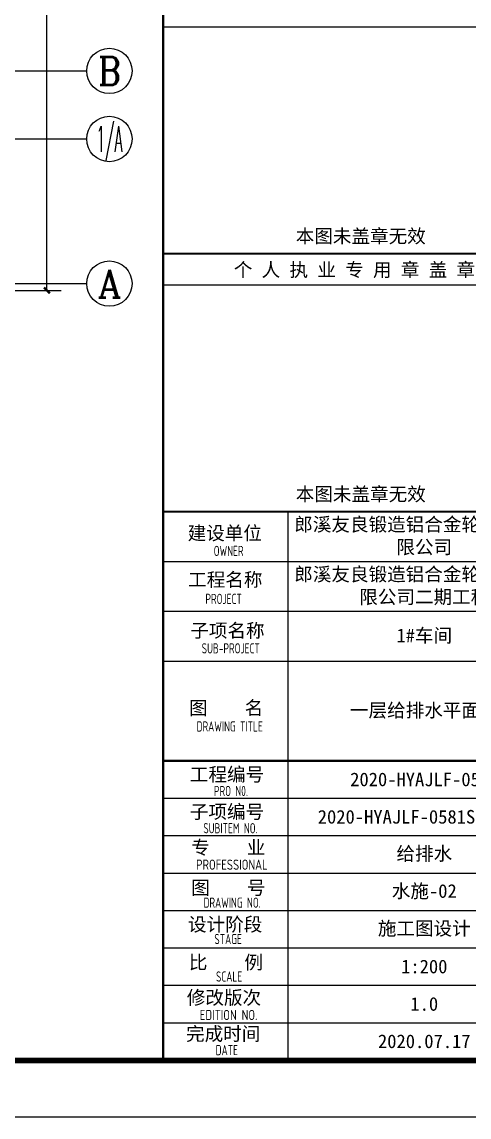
# Model space of a CAD drawing. Extents: x 12811826 to 27008858, y -1172757 to 50528.
# Drawn here: x 13517403 to 13533164, y -319043 to -280413 of the extents above; entities that cross this region are included whole.
import ezdxf
from ezdxf.enums import TextEntityAlignment as Align

# ---------------------------------------------------------------- set-up
doc = ezdxf.new("R2010")
doc.units = 0
doc.header["$LTSCALE"] = 1000
doc.header["$MEASUREMENT"] = 0
for name, color, linetype in [('AXIS', 3, 'Continuous'), ('AXIS_TEXT', 7, 'Continuous'), ('PUB_TITLE', 4, 'Continuous'), ('TK', 4, 'Continuous')]:
    doc.layers.add(name, color=color, linetype=linetype)
doc.styles.add('_TCH_AXIS', font='COMPLEX', dxfattribs={"bigfont": 'GBCBIG'})
doc.styles.add('_TCH_DIM_T3', font='SIMPLEX', dxfattribs={"width": 0.705882, "bigfont": 'GBCBIG'})
doc.styles.add('COMPLEX', font='COMPLEX')
doc.styles.add('TSSD_REIN', font='tssdeng.shx', dxfattribs={"width": 0.7, "bigfont": 'tssdchn.shx'})
doc.styles.add('图签宋体', font='', dxfattribs={"height": 300})
doc.styles.get('图签宋体').set_extended_font_data('NSimSun')
doc.dimstyles.new('_TCH_ARCH&&200', dxfattribs={"dimtxt": 595, "dimasz": 200, "dimexe": 500, "dimexo": 600, "dimgap": 200, "dimtad": 1, "dimdec": 0, "dimzin": 0, "dimdsep": 46, "dimtxsty": '_TCH_DIM_T3', "dimblk": 'ARCHTICK', "dimcen": 0.09, "dimclrt": 7, "dimazin": 2, "dimtfac": 1, "dimtdec": 0, "dimtix": 1, "dimtmove": 2, "dimatfit": 3, "dimfxl": 0, "dimtolj": 1, "dimtzin": 0, "dimarcsym": 0})

# ---------------------------------------------------------------- blocks, each defined once
blk = doc.blocks.new('_AXISO')
blk.add_circle((0, 0), 0.5)
at = {"layer": 'AXIS_TEXT', "style": 'COMPLEX', "width": 1.041667}
blk.add_attdef('A', text='', height=0.56, dxfattribs=at).set_placement((-0.25, -0.28), (0.25, -0.28), align=Align.FIT)
blk = doc.blocks.new('GeYuanFrame_14875563', base_point=(20.09, 4.53))
at = {"layer": 'PUB_TITLE'}
blk.add_lwpolyline([(1013.09, 14.53), (1013.09, 111.33)], dxfattribs=at)
at = {"layer": 'TK'}
for p, q in [((991.09, 102.53), (1061.09, 102.53)), ((991.09, 93.73), (1061.09, 93.73)), ((991.09, 84.93), (1013.09, 84.93)), ((991.09, 84.93), (1061.09, 84.93)), ((991.09, 67.37), (1061.09, 67.37)), ((991.09, 67.33), (1061.09, 67.33)), ((991.09, 60.77), (1061.09, 60.77)), ((991.09, 54.17), (1061.09, 54.17)), ((991.09, 47.57), (1061.09, 47.57)), ((991.09, 40.97), (1061.09, 40.97)), ((991.09, 34.37), (1061.09, 34.37)), ((991.09, 27.77), (1061.09, 27.77)), ((991.09, 21.17), (1061.09, 21.17)), ((991.09, 14.53), (1061.09, 14.53))]:
    blk.add_line(p, q, dxfattribs=at)
blk.add_lwpolyline([(20.09, 4.53), (20.09, 598.53), (1071.09, 598.53), (1071.09, 4.53)], close=True, dxfattribs=at)
at = {"layer": 'TK', "const_width": 1}
blk.add_lwpolyline([(45.09, 588.53), (1061.09, 588.53), (1061.09, 14.53), (45.09, 14.53)], close=True, dxfattribs=at)
at = {"layer": 'TK'}
for points, const_width in [([(991.09, 588.53), (991.09, 14.53)], 0.4), ([(991.09, 156.83), (1061.09, 156.83)], 0.35), ([(991.09, 111.33), (1061.09, 111.33)], 0.35), ([(991.09, 67.37), (1061.09, 67.37)], 0.35)]:
    blk.add_lwpolyline(points, dxfattribs=dict(at, const_width=const_width))
for points in [[(991.09, 196.83), (1061.09, 196.83)], [(991.09, 151.33), (1061.09, 151.33)]]:
    blk.add_lwpolyline(points, dxfattribs=at)
at = {"layer": 'TK', "style": '图签宋体'}
for s, p in [('本图未盖章无效', (1014.43, 158.7)), ('个 人 执 业 专 用 章 盖 章', (1003.52, 152.77)), ('本图未盖章无效', (1014.43, 113.2)), ('建设单位', (995.39, 106.33)), ('工程名称', (995.47, 98.12)), ('子项名称', (995.85, 89.14)), ('图    名', (995.63, 75.5)), ('工程编号', (995.77, 63.77)), ('子项编号', (995.77, 57.19)), ('专    业', (996.01, 50.88)), ('图    号', (996.02, 43.77)), ('设计阶段', (995.45, 37.32)), ('比    例', (995.59, 30.63)), ('修改版次', (995.24, 24.41)), ('完成时间', (995.11, 18.02))]:
    blk.add_text(s, height=2.4, dxfattribs=at).set_placement(p)
at = {"layer": 'TK', "style": 'TSSD_REIN'}
for s, width, p in [('OWNER', 0.7, (999.98, 103.48)), ('PROJECT', 0.7, (998.52, 95.02)), ('SUB-PROJECT', 0.7, (997.86, 86.3)), ('DRAWING TITLE', 0.7, (996.97, 72.53)), ('PRO N0.', 0.7, (1000.01, 61.15)), ('SUBITEM NO.', 0.7, (998.15, 54.58)), ('PROFESSIONAL', 0.8, (996.88, 48.15)), ('DRAWING NO.', 0.7, (998.19, 41.45)), ('STAGE', 0.7, (1000.09, 35.03)), ('SCALE', 0.7, (1000.38, 28.42)), ('EDITION NO.', 0.8, (997.53, 21.64)), ('DATE', 0.7, (1000.33, 15.45))]:
    blk.add_text(s, height=1.8, dxfattribs=dict(at, width=width)).set_placement(p)
at = {"layer": 'TK', "char_height": 2.4, "width": 48, "attachment_point": 5, "style": '图签宋体'}
for s, insert in [('郎溪友良锻造铝合金轮毂股份有限公司', (1037.09, 106.93)), ('郎溪友良锻造铝合金轮毂股份有限公司二期工程', (1037.09, 98.13)), ('1#车间', (1037.09, 89.33)), ('一层给排水平面图', (1037.09, 76.13)), ('2020-HYAJLF-0581', (1037.09, 64.07)), ('2020-HYAJLF-0581S-a-002', (1037.09, 57.47)), ('给排水', (1037.09, 50.87)), ('水施-02', (1037.09, 44.27)), ('施工图设计', (1037.09, 37.67)), ('1:200', (1037.09, 31.07)), ('1.0', (1037.09, 24.47)), ('2020.07.17', (1037.09, 17.88))]:
    blk.add_mtext(s, dxfattribs=dict(at, insert=insert))
blk = doc.blocks.new('_ArchTick')
at = {"color": 0, "linetype": 'ByBlock', "const_width": 0.4}
blk.add_lwpolyline([(-0.5, -0.5), (0.5, 0.5)], dxfattribs=at)
blk = doc.blocks.new('*D197')
at = {"layer": 'AXIS', "color": 0, "lineweight": -2}
for p, q in [((13512285, -229403), (13518785, -229403)), ((13518285, -289883), (13518285, -229403)), ((13512285, -289883), (13518785, -289883))]:
    blk.add_line(p, q, dxfattribs=at)
at = {"layer": 'Defpoints', "color": 0}
for p in [(13511685, -229403), (13518285, -229403), (13511685, -289883)]:
    blk.add_point(p, dxfattribs=at)
at = {"layer": 'AXIS', "color": 0, "lineweight": -2, "xscale": 200, "yscale": 200, "zscale": 200}
for p, rotation in [((13518285, -229403), 90), ((13518285, -289883), 270)]:
    blk.add_blockref('_ArchTick', p, dxfattribs=dict(at, rotation=rotation))
at = {"layer": 'AXIS', "color": 7, "insert": (13517787, -259643), "char_height": 595, "attachment_point": 5, "rotation": 90, "style": '_TCH_DIM_T3'}
blk.add_mtext('\\A1;60480', dxfattribs=at)

msp = doc.modelspace()

# ---------------------------------------------------------------- linework, layer by layer
at = {"layer": 'AXIS'}
for p, q in [((13511684.8, -282143.1), (13519684.8, -282143.1)), ((13511684.8, -284543.1), (13519684.8, -284543.1)), ((13511684.8, -289643.1), (13519684.8, -289643.1))]:
    msp.add_line(p, q, dxfattribs=at)

# ---------------------------------------------------------------- block references
at = {"color": 8, "xscale": 200, "yscale": 200, "zscale": 200}
msp.add_blockref('GeYuanFrame_14875563', (13328184.8, -319043.1), dxfattribs=at)
at = {"layer": 'AXIS'}
ref = msp.add_blockref('_AXISO', (13520484.8, -282143.1), dxfattribs=dict(at, xscale=1600, yscale=1600, zscale=1600))
ref.add_attrib('A', 'B', dxfattribs={"layer": 'AXIS_TEXT', "ltscale": 0.5, "height": 994.9, "style": '_TCH_AXIS'}).set_placement((13520082.2, -282640.5), (13520887.5, -282640.5), align=Align.FIT)
ref = msp.add_blockref('_AXISO', (13520484.8, -284543.1), dxfattribs=dict(at, xscale=1600, yscale=1600, zscale=1600))
ref.add_attrib('A', '1/A', dxfattribs={"layer": 'AXIS_TEXT', "ltscale": 0.5, "height": 905.1, "style": '_TCH_AXIS', "width": 0.381818}).set_placement((13520032.3, -284995.6), (13520937.4, -284995.6), align=Align.FIT)
ref = msp.add_blockref('_AXISO', (13520484.8, -289643.1), dxfattribs=dict(at, xscale=1600, yscale=1600, zscale=1600))
ref.add_attrib('A', 'A', dxfattribs={"layer": 'AXIS_TEXT', "ltscale": 0.5, "height": 971.8, "style": '_TCH_AXIS'}).set_placement((13520068.3, -290129), (13520901.4, -290129), align=Align.FIT)

# ---------------------------------------------------------------- dimensions: what is measured, and where the dimension line sits
dim = msp.add_aligned_dim(p1=(13511684.8, -289883.1), p2=(13511684.8, -229403.1), distance=-6600, text='60480', dimstyle='_TCH_ARCH&&200', dxfattribs=at)
dim.commit()
dim.dimension.update_dxf_attribs({"geometry": '*D197', "text_midpoint": (13517787.3, -259643.1)})

doc.saveas('drawing.dxf')
